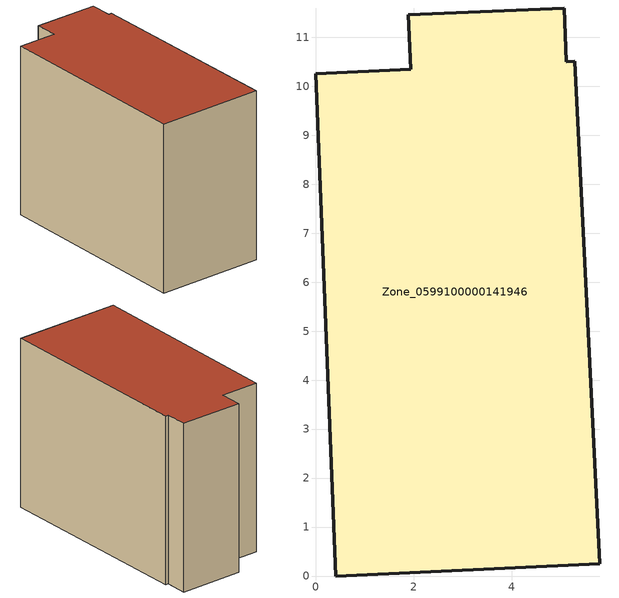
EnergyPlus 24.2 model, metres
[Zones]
Zone_0599100000141946
 floor ground (C_G): 5.79,0.25 0.4,0 0,10.26 1.94,10.35 1.88,11.46 5.07,11.6 5.11,10.5 5.28,10.51 z0
 wall outside (C_F): 5.11,10.5 5.07,11.6 1.88,11.46 1.94,10.35 0,10.26 0.4,0 5.79,0.25 5.28,10.51 5.11,10.5 z0:8.46
 roof outside (C_R): 5.79,0.25 5.28,10.51 5.11,10.5 5.07,11.6 1.88,11.46 1.94,10.35 0,10.26 0.4,0 z8.46
[BUILDING]
Pand.0599100000141946: North Axis=0; Terrain=City; Loads Convergence Tolerance Value=0.04; Temperature Convergence Tolerance Value=0.4; Solar Distribution=FullExterior; Maximum Number of Warmup Days=25; Minimum Number of Warmup Days=1
[Site:Location]
Rotterdam.The.Hague.AP_ZH_NLD Design_Conditions: Latitude=51.96; Longitude=4.45; Time Zone=1; Elevation=-4.5
[SITE:GROUNDTEMPERATURE:BUILDINGSURFACE]
18, 18, 18, 18, 18, 18, 18, 18, 18, 18, 18, 18
[MATERIAL] Thermal Absorptance=0.9; Solar Absorptance=0.7; Visible Absorptance=0.7
Name | Roughness | Thickness | Conductivity | Density | Specific Heat
G.TC.1946-1964 | MediumSmooth | 0.15 | 1 | 540 | 1210
F.TC.1946-1964 | Rough | 0.3 | 0.857143 | 1920 | 840
R.TC.1946-1964 | MediumRough | 0.2 | 0.235294 | 1500 | 1000
[CONSTRUCTION]
C_G: G.TC.1946-1964
C_F: F.TC.1946-1964
C_R: R.TC.1946-1964
[ZONE]
Zone_0599100000141946: Type=1; Multiplier=1; Ceiling Height=Autocalculate; Volume=Autocalculate; Floor Area=autocalculate; Part of Total Floor Area=Yes
[ZONEINFILTRATION:DESIGNFLOWRATE]
Infil_Zone_0599100000141946: Zone or ZoneList or Space or SpaceList=Zone_0599100000141946; Schedule=AlwaysOn; Design Flow Rate Calculation Method=Flow/Area; Flow Rate per Floor Area=0.003; Constant Term Coefficient=1; Temperature Term Coefficient=0; Velocity Term Coefficient=0; Velocity Squared Term Coefficient=0
[HVACTEMPLATE:ZONE:IDEALLOADSAIRSYSTEM]
Zone_0599100000141946: Maximum Heating Supply Air Temperature=50; Minimum Cooling Supply Air Temperature=13; Maximum Heating Supply Air Humidity Ratio=0.0156; Minimum Cooling Supply Air Humidity Ratio=0.0077; Heating Limit=NoLimit; Cooling Limit=NoLimit; Dehumidification Control Type=ConstantSensibleHeatRatio; Cooling Sensible Heat Ratio=0.7; Dehumidification Setpoint=60; Humidification Control Type=None; Humidification Setpoint=30; Outdoor Air Method=None; Outdoor Air Flow Rate per Person=0.00944; Outdoor Air Flow Rate per Zone Floor Area=0; Outdoor Air Flow Rate per Zone=0; Demand Controlled Ventilation Type=None; Outdoor Air Economizer Type=NoEconomizer; Heat Recovery Type=None; Sensible Heat Recovery Effectiveness=0.7; Latent Heat Recovery Effectiveness=0.65
[ZONECONTROL:THERMOSTAT]
ThermostatControl_Zone_0599100000141946: Zone or ZoneList=Zone_0599100000141946; Control Type Schedule=DualSetpointControlType; Control 1=Thermostat_Zone_0599100000141946; Temperature Difference Between Cutout And Setpoint=0
[THERMOSTATSETPOINT:DUALSETPOINT]
Thermostat_Zone_0599100000141946: Heating Setpoint Temperature Schedule=HeatingSetpoint_Zone_0599100000141946; Cooling Setpoint Temperature Schedule=CoolingSetpoint_Zone_0599100000141946
[SCHEDULE:COMPACT]
HeatingSetpoint_Zone_0599100000141946: Through: 12/31, For: AllDays, Until: 24:00, 21
CoolingSetpoint_Zone_0599100000141946: Through: 12/31, For: AllDays, Until: 24:00, 24
DualSetpointControlType: Through: 12/31, For: AllDays, Until: 24:00, 4
AlwaysOn: Through: 12/31, For: AllDays, Until: 24:00, 1
